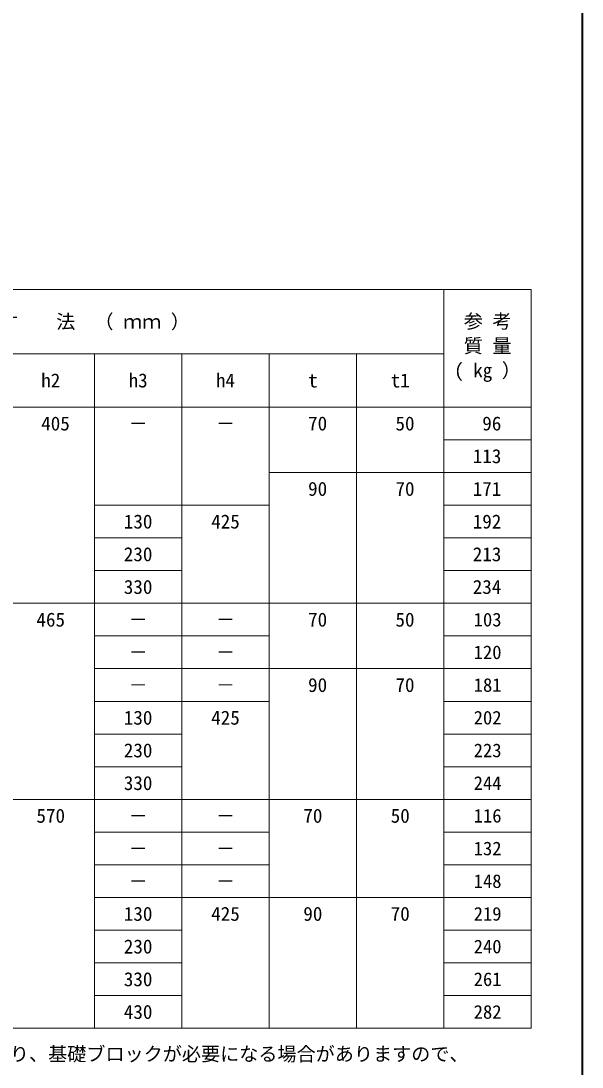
# Model space of a CAD drawing. Units: millimetres at full size; details may follow other scales. Extents: x -1501 to 45572, y 2928 to 12418.
# Drawn here: x 2917 to 4248, y 5157 to 7641 of the extents above; entities that cross this region are included whole.
import ezdxf
from ezdxf.enums import TextEntityAlignment as Align

# ---------------------------------------------------------------- set-up
doc = ezdxf.new("R2010")
doc.units = ezdxf.units.MM
doc.header["$LTSCALE"] = 40
for name, color, linetype, lineweight in [('0_2', 7, 'Continuous', 9), ('寸法線', 7, 'Continuous', 9), ('枠', 5, 'Continuous', 5)]:
    doc.layers.add(name, color=color, linetype=linetype, lineweight=lineweight)
doc.styles.add('ＭＳ ゴシック', font='')
doc.styles.get('ＭＳ ゴシック').set_extended_font_data('MS Gothic')

msp = doc.modelspace()

# ---------------------------------------------------------------- linework, layer by layer
at = {"layer": '寸法線'}
for p, q in [((1608.76, 7002.86), (4127.58, 7002.86)), ((3920.34, 7002.86), (3920.34, 6257.91)), ((4127.58, 7002.86), (4127.58, 6180.29)), ((2067.13, 6850.41), (3920.34, 6850.41)), ((3091.4, 6850.41), (3091.4, 6180.29)), ((3298.63, 6850.41), (3298.63, 6180.29)), ((3505.87, 6850.41), (3505.87, 6180.29)), ((3713.11, 6850.41), (3713.11, 6180.29)), ((1608.76, 6723.65), (4127.58, 6723.65)), ((3920.34, 6646.03), (4127.58, 6646.03)), ((3505.87, 6568.4), (4127.58, 6568.4)), ((3091.4, 6490.78), (3505.87, 6490.78)), ((3920.34, 6490.78), (4127.58, 6490.78)), ((3091.4, 6413.16), (3298.63, 6413.16)), ((3920.34, 6413.16), (4127.58, 6413.16)), ((3091.4, 6335.54), (3298.63, 6335.54)), ((3920.34, 6335.54), (4127.58, 6335.54)), ((1608.76, 6257.91), (4127.58, 6257.91)), ((3091.4, 6257.91), (3091.4, 5792.17)), ((3298.63, 6257.91), (3298.63, 5792.17)), ((3505.87, 6257.91), (3505.87, 5792.17)), ((3713.11, 6257.91), (3713.11, 5792.17)), ((3920.34, 6257.91), (3920.34, 5792.17)), ((4127.58, 6257.91), (4127.58, 5792.17)), ((3091.4, 6180.29), (3505.87, 6180.29)), ((3920.34, 6180.29), (4127.58, 6180.29)), ((3091.4, 6102.67), (4127.58, 6102.67)), ((3091.4, 6025.04), (3505.87, 6025.04)), ((3920.34, 6025.04), (4127.58, 6025.04)), ((3091.4, 5947.42), (3298.63, 5947.42)), ((3920.34, 5947.42), (4127.58, 5947.42)), ((3091.4, 5869.8), (3298.63, 5869.8)), ((3920.34, 5869.8), (4127.58, 5869.8)), ((1608.76, 5792.17), (4127.58, 5792.17)), ((3091.4, 5792.17), (3091.4, 5248.81)), ((3091.4, 5792.17), (3298.63, 5792.17)), ((3298.63, 5792.17), (3298.63, 5248.81)), ((3505.87, 5792.17), (3505.87, 5248.81)), ((3713.11, 5792.17), (3713.11, 5248.81)), ((3920.34, 5792.17), (3920.34, 5248.81)), ((3920.34, 5792.17), (4127.58, 5792.17)), ((4127.58, 5792.17), (4127.58, 5248.81)), ((3091.4, 5714.55), (3505.87, 5714.55)), ((3920.34, 5714.55), (4127.58, 5714.55)), ((3091.4, 5636.93), (3505.87, 5636.93)), ((3920.34, 5636.93), (4127.58, 5636.93)), ((3091.4, 5559.3), (4127.58, 5559.3)), ((3091.4, 5481.68), (3298.63, 5481.68)), ((3920.34, 5481.68), (4127.58, 5481.68)), ((3091.4, 5404.06), (3298.63, 5404.06)), ((3920.34, 5404.06), (4127.58, 5404.06)), ((3091.4, 5326.44), (3298.63, 5326.44)), ((3920.34, 5326.44), (4127.58, 5326.44)), ((1608.76, 5248.81), (4127.58, 5248.81))]:
    msp.add_line(p, q, dxfattribs=at)
at = {"layer": '枠', "lineweight": 40}
msp.add_line((4247.95, 10480.77), (4247.95, 3555.77), dxfattribs=at)

# ---------------------------------------------------------------- texts
at = {"layer": '0_2', "style": 'ＭＳ ゴシック'}
msp.add_text('（注)現場の施工条件（盛り土、土質及び上載荷重条件等)により、基礎ブロックが必要になる場合がありますので、', height=33.23, dxfattribs=at).set_placement((1621.93, 5204.33), align=Align.TOP_LEFT)
at = {"layer": '寸法線', "style": 'ＭＳ ゴシック'}
for s, height, p in [('寸\u3000  法\u3000（ ｍｍ ）', 33.23, (3091.4, 6926.63)), ('h2', 33.23, (2987.78, 6787.03)), ('h3', 33.23, (3195.02, 6787.03)), ('h4', 33.23, (3402.25, 6787.03)), ('t', 33.23, (3609.49, 6787.03)), ('t1', 33.23, (3816.72, 6787.03)), (' 405', 33.23, (2987.78, 6684.84)), ('－', 33.23, (3195.02, 6684.84)), ('－', 33.23, (3402.25, 6684.84)), (' 70', 33.23, (3609.49, 6684.84)), (' 50', 33.23, (3816.72, 6684.84)), (' 96', 33.23, (4022.62, 6684.84)), ('113', 33.23, (4022.62, 6607.22)), (' 90', 33.23, (3609.49, 6529.59)), (' 70', 33.23, (3816.72, 6529.59)), ('171', 33.23, (4022.62, 6529.59)), ('130', 33.23, (3195.02, 6451.97)), ('425', 33.23, (3402.25, 6451.97)), ('192', 33.23, (4022.62, 6451.97)), ('230', 33.23, (3195.02, 6374.35)), ('213', 33.23, (4022.62, 6374.35)), ('330', 33.23, (3195.02, 6296.72)), ('234', 33.23, (4022.62, 6296.72)), ('465', 33.23, (2987.78, 6219.1)), (' 70', 33.23, (3609.49, 6219.1)), (' 50', 33.23, (3816.72, 6219.1)), ('－', 33.23, (3195.02, 6219.1)), ('－', 33.23, (3402.25, 6219.1)), ('103', 32.35, (4023.96, 6219.1)), ('－', 33.23, (3195.02, 6141.48)), ('－', 33.23, (3402.25, 6141.48)), ('120', 32.35, (4023.96, 6141.48)), ('－', 33.23, (3195.02, 6063.85)), ('－', 33.23, (3402.25, 6063.85)), (' 90', 33.23, (3609.49, 6063.85)), (' 70', 33.23, (3816.72, 6063.85)), ('181', 32.35, (4023.96, 6063.85)), ('130', 33.23, (3195.02, 5986.23)), ('425', 33.23, (3402.25, 5986.23)), ('202', 32.35, (4023.96, 5986.23)), ('230', 33.23, (3195.02, 5908.61)), ('223', 32.35, (4023.96, 5908.61)), ('330', 33.23, (3195.02, 5830.99)), ('244', 32.35, (4023.96, 5830.99)), ('570', 33.23, (2987.78, 5753.36)), ('70', 33.23, (3609.49, 5753.36)), ('50', 33.23, (3816.72, 5753.36)), ('116', 32.35, (4023.96, 5753.36)), ('－', 33.23, (3195.02, 5753.36)), ('－', 33.23, (3402.25, 5753.36)), ('132', 32.35, (4023.96, 5675.74)), ('－', 33.23, (3195.02, 5675.74)), ('－', 33.23, (3402.25, 5675.74)), ('－', 33.23, (3195.02, 5598.12)), ('－', 33.23, (3402.25, 5598.12)), ('148', 32.35, (4023.96, 5598.12)), ('130', 33.23, (3195.02, 5520.49)), ('425', 33.23, (3402.25, 5520.49)), ('90', 33.23, (3609.49, 5520.49)), ('70', 33.23, (3816.72, 5520.49)), ('219', 32.35, (4023.96, 5520.49)), ('230', 33.23, (3195.02, 5442.87)), ('240', 32.35, (4023.96, 5442.87)), ('330', 33.23, (3195.02, 5365.25)), ('261', 32.35, (4023.96, 5365.25)), ('430', 33.23, (3195.02, 5287.62)), ('282', 32.35, (4023.96, 5287.62))]:
    msp.add_text(s, height=height, dxfattribs=at).set_placement(p, align=Align.MIDDLE_CENTER)
for s, p in [('参 考', (3967.3, 6944.25)), ('質 量', (3967.3, 6885.92)), ('( kg ）', (3944.64, 6827.59))]:
    msp.add_text(s, height=33.23, dxfattribs=at).set_placement(p, align=Align.TOP_LEFT)

doc.saveas('drawing.dxf')
